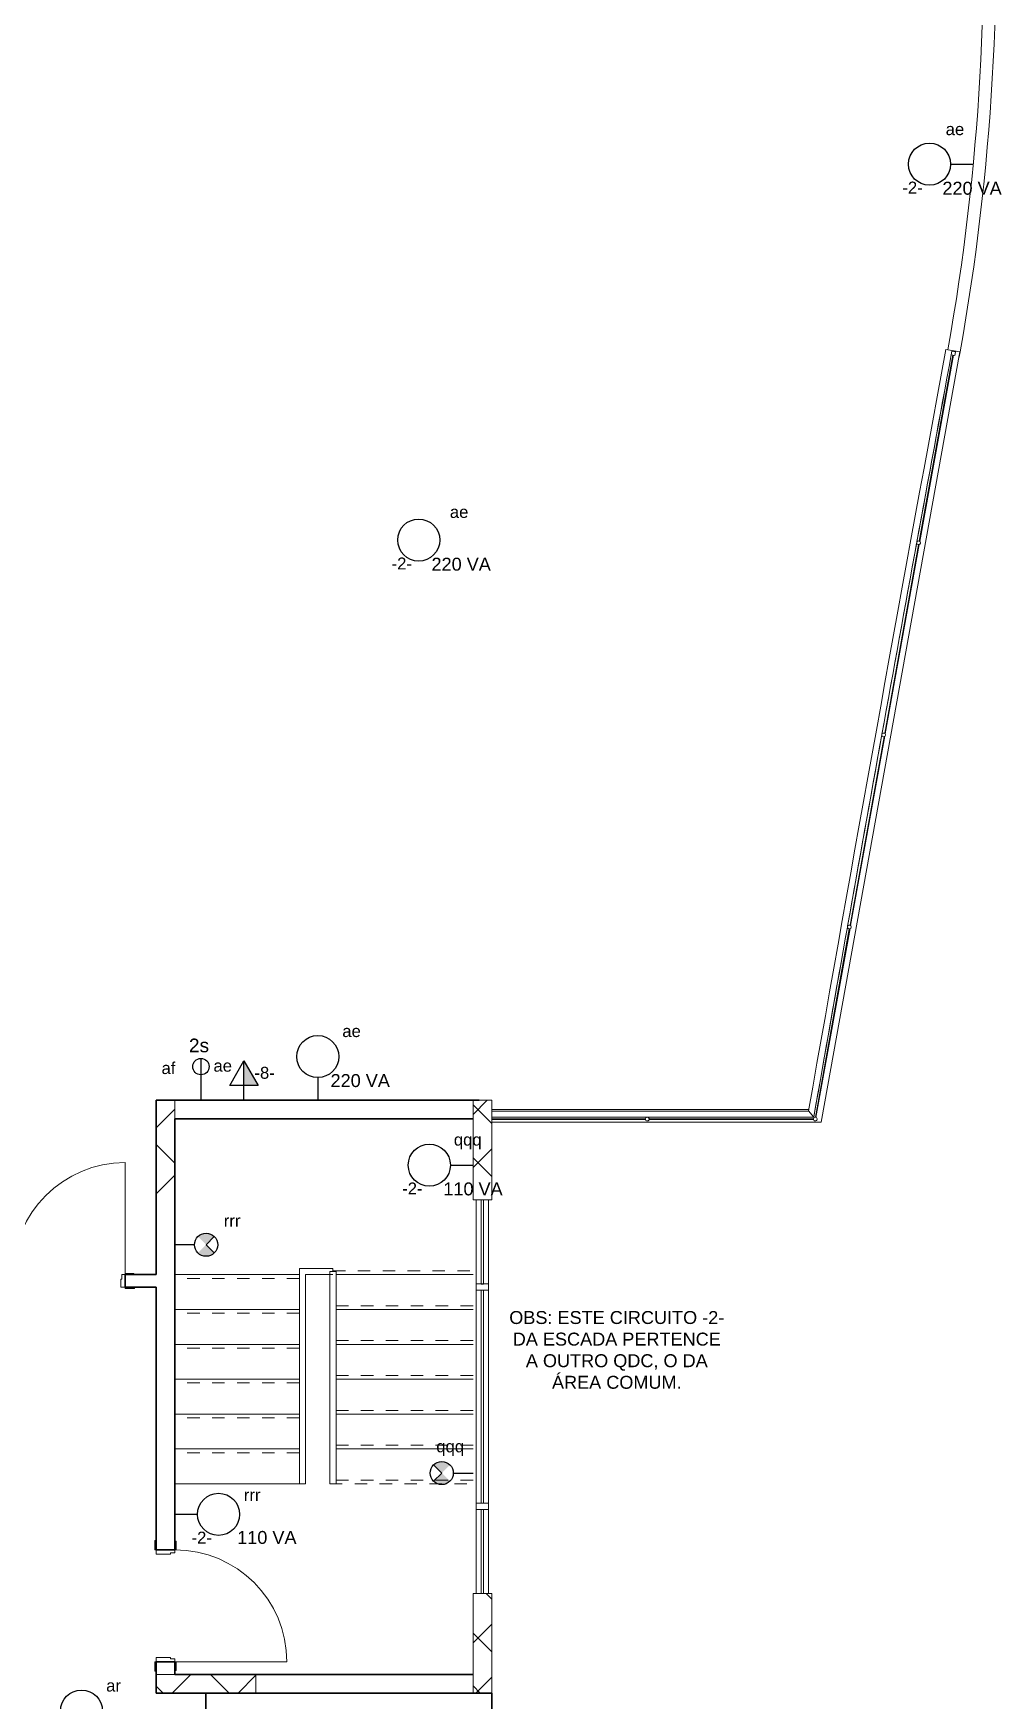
# Model space of a CAD drawing. Header units: metres. Extents: x -182 to 99, y 70 to 113.
# Drawn here: x 74.03 to 81.81, y 90.97 to 104.36 of the extents above; entities that cross this region are included whole.
import ezdxf

# ---------------------------------------------------------------- set-up
doc = ezdxf.new("R2010")
doc.units = ezdxf.units.M
doc.header["$LTSCALE"] = 0.01
doc.linetypes.add('Trazo pequeño', pattern=[0.003, 0.002, -0.001])
for name, color, linetype, lineweight in [('A-DOOR', 1, 'Continuous', 9), ('A-DOOR-FRAM', 1, 'Continuous', 13), ('A-FLOR-HRAL', 1, 'Continuous', 9), ('A-FLOR-STRS', 1, 'Continuous', 9), ('A-GLAZ', 6, 'Continuous', 9), ('A-GLAZ-CWMG', 3, 'Continuous', 9), ('A-WALL', 2, 'Continuous', 9), ('S-COLS', 6, 'Continuous', 9)]:
    doc.layers.add(name, color=color, linetype=linetype, lineweight=lineweight)
doc.layers.add('Elétrica', color=7, linetype='Continuous')
doc.layers.get('0').off()
doc.styles.add('Arial', font='arial.ttf', dxfattribs={"height": 0.29506})

# ---------------------------------------------------------------- blocks, each defined once
blk = doc.blocks.new('Tipo de barandal superior -  63-464217-Nivel 9')
at = {"layer": 'A-FLOR-HRAL'}
for p, q in [((1.324, -3.183), (1.324, -3.208)), ((1.349, -3.183), (1.324, -3.183)), ((1.324, -3.208), (1.324, -4.914)), ((1.594, -3.183), (1.349, -3.183)), ((1.594, -3.208), (1.594, -3.183)), ((1.374, -3.233), (1.374, -4.914)), ((1.594, -3.233), (1.374, -3.233)), ((1.324, -4.914), (1.374, -4.914))]:
    blk.add_line(p, q, dxfattribs=at)
blk = doc.blocks.new('Tipo de barandal superior -  63-V1-Nivel 9')
at = {"layer": 'A-FLOR-HRAL'}
for p, q in [((1.619, -3.208), (1.569, -3.208)), ((1.569, -4.914), (1.569, -3.208)), ((1.619, -4.914), (1.619, -3.208))]:
    blk.add_line(p, q, dxfattribs=at)
blk = doc.blocks.new('Puerta de 1 hoja - 90 x 210 cm-173611-Nivel 9')
at = {"layer": 'A-DOOR', "lineweight": 13}
blk.add_line((0.717, 0.05), (0.717, 0.95), dxfattribs=at)
blk.add_arc((0.717, 0.05), 0.9, 90, 180, dxfattribs=at)
at = {"layer": 'A-DOOR-FRAM'}
for p, q in [((-0.183, 0.06), (-0.253, 0.06)), ((-0.253, 0.06), (-0.253, 0.05)), ((-0.183, 0.05), (-0.183, 0.06)), ((-0.158, 0.05), (-0.183, 0.05)), ((-0.158, 0.015), (-0.158, 0.05)), ((-0.148, 0.015), (-0.158, 0.015)), ((-0.148, -0.05), (-0.148, 0.015)), ((0.692, 0.015), (0.682, 0.015)), ((0.682, 0.015), (0.682, -0.05)), ((0.717, 0.05), (0.692, 0.05)), ((0.692, 0.05), (0.692, 0.015)), ((0.787, 0.06), (0.717, 0.06)), ((0.717, 0.06), (0.717, 0.05)), ((0.787, 0.05), (0.787, 0.06)), ((-0.258, -0.05), (-0.258, -0.06)), ((-0.258, -0.06), (-0.183, -0.06)), ((-0.183, -0.06), (-0.183, -0.05)), ((-0.183, -0.05), (-0.148, -0.05)), ((0.682, -0.05), (0.717, -0.05)), ((0.717, -0.05), (0.717, -0.06)), ((0.717, -0.06), (0.792, -0.06)), ((0.792, -0.06), (0.792, -0.05))]:
    blk.add_line(p, q, dxfattribs=at)
blk = doc.blocks.new('Puerta de 1 hoja - 90 x 210 cm-540874-Nivel 9')
at = {"layer": 'A-DOOR', "lineweight": 13}
blk.add_line((0.717, 0.075), (0.717, 0.975), dxfattribs=at)
blk.add_arc((0.717, 0.075), 0.9, 90, 180, dxfattribs=at)
at = {"layer": 'A-DOOR-FRAM'}
for p, q in [((-0.183, 0.085), (-0.253, 0.085)), ((-0.253, 0.085), (-0.253, 0.075)), ((-0.183, 0.075), (-0.183, 0.085)), ((-0.158, 0.075), (-0.183, 0.075)), ((-0.158, 0.04), (-0.158, 0.075)), ((-0.148, 0.04), (-0.158, 0.04)), ((-0.148, -0.075), (-0.148, 0.04)), ((0.692, 0.04), (0.682, 0.04)), ((0.682, 0.04), (0.682, -0.075)), ((0.717, 0.075), (0.692, 0.075)), ((0.692, 0.075), (0.692, 0.04)), ((0.787, 0.085), (0.717, 0.085)), ((0.717, 0.085), (0.717, 0.075)), ((0.787, 0.075), (0.787, 0.085)), ((-0.258, -0.075), (-0.258, -0.085)), ((-0.258, -0.085), (-0.183, -0.085)), ((-0.183, -0.085), (-0.183, -0.075)), ((-0.183, -0.075), (-0.148, -0.075)), ((0.682, -0.075), (0.717, -0.075)), ((0.717, -0.075), (0.717, -0.085)), ((0.717, -0.085), (0.792, -0.085)), ((0.792, -0.085), (0.792, -0.075))]:
    blk.add_line(p, q, dxfattribs=at)
blk = doc.blocks.new('Barandilla - 30 mm-412618-Nivel 9')
at = {"layer": 'A-FLOR-HRAL'}
for p, q in [((0.015, 0.016), (-0.015, 0.016)), ((-0.015, 0.016), (-0.015, -0.014)), ((0.015, -0.014), (0.015, 0.016)), ((-0.015, -0.014), (0.015, -0.014))]:
    blk.add_line(p, q, dxfattribs=at)
blk = doc.blocks.new('Barandilla - 30 mm-412620-Nivel 9')
at = {"layer": 'A-FLOR-HRAL'}
for start, end in [(0, 180), (180, 360)]:
    blk.add_arc((0, 0), 0.015, start, end, dxfattribs=at)
blk = doc.blocks.new('Barandilla - Barandilla-508435-Nivel 9')
at = {"layer": 'A-FLOR-HRAL'}
for p, q in [((6.574, 4.152), (6.304, 2.658)), ((6.308, 2.654), (6.579, 4.151)), ((6.308, 2.654), (6.579, 4.151)), ((6.308, 2.654), (6.579, 4.151)), ((6.308, 2.654), (6.579, 4.151)), ((6.58, 4.186), (6.579, 4.182)), ((6.584, 4.181), (6.585, 4.185)), ((6.584, 4.181), (6.585, 4.185)), ((6.584, 4.181), (6.585, 4.185)), ((6.584, 4.181), (6.585, 4.185)), ((6.585, 4.185), (6.584, 4.185)), ((6.299, 2.629), (6.026, 1.115)), ((6.03, 1.111), (6.304, 2.63)), ((6.03, 1.111), (6.304, 2.63)), ((6.03, 1.111), (6.304, 2.63)), ((6.03, 1.111), (6.304, 2.63)), ((6.251, 2.363), (6.026, 1.115)), ((6.251, 2.363), (6.026, 1.115)), ((6.251, 2.363), (6.026, 1.115)), ((6.021, 1.087), (5.748, -0.427)), ((5.752, -0.43), (6.026, 1.09)), ((5.752, -0.43), (6.026, 1.09)), ((5.752, -0.43), (6.026, 1.09)), ((5.752, -0.43), (6.026, 1.09)), ((6.021, 1.087), (5.796, -0.16)), ((6.021, 1.087), (5.796, -0.16)), ((6.021, 1.087), (5.796, -0.16)), ((5.742, -0.455), (5.469, -1.969)), ((5.474, -1.97), (5.748, -0.454)), ((5.474, -1.97), (5.748, -0.454)), ((5.474, -1.97), (5.748, -0.454)), ((5.474, -1.97), (5.748, -0.454)), ((4.104, -1.981), (2.869, -1.981)), ((2.869, -1.986), (4.104, -1.986)), ((5.454, -1.981), (4.133, -1.981)), ((4.134, -1.986), (5.455, -1.986))]:
    blk.add_line(p, q, dxfattribs=at)
at = {"extrusion": (0, 0, -1), "zscale": -1}
for name, p, rotation in [('Barandilla - 30 mm-412618-Nivel 9', (-6.578, 4.165), 10.49939200216705), ('Barandilla - 30 mm-412620-Nivel 9', (-6.298, 2.644), 10.36393444516407), ('Barandilla - 30 mm-412620-Nivel 9', (-6.018, 1.102), 10.22672577721208), ('Barandilla - 30 mm-412620-Nivel 9', (-5.742, -0.441), 10.08951710926007), ('Barandilla - 30 mm-412620-Nivel 9', (-4.119, -1.984), 90.0000000000002), ('Barandilla - 30 mm-412620-Nivel 9', (-5.469, -1.984), 9.952308441308109)]:
    blk.add_blockref(name, p, dxfattribs=dict(at, rotation=rotation))
blk = doc.blocks.new('Tipo de barandal superior - Name-508603-Nivel 9')
at = {"layer": 'A-FLOR-HRAL'}
for p, q in [((6.567, 4.188), (6.518, 4.197)), ((6.567, 4.188), (6.567, 4.184)), ((5.415, -1.919), (2.869, -1.919)), ((5.436, -1.969), (2.869, -1.969)), ((5.457, -1.969), (5.436, -1.969)), ((5.46, -1.948), (5.457, -1.969))]:
    blk.add_line(p, q, dxfattribs=at)
for radius, start, end in [(654.458, 169.498857, 170.042913), (654.408, 169.501835, 169.635459), (654.408, 169.636609, 169.909876), (654.408, 169.911027, 170.044751)]:
    blk.add_arc((650.015, -115.081), radius, start, end, dxfattribs=at)
blk = doc.blocks.new('Panel de sistema - Acristalado-544828-Nivel 9')
at = {"layer": 'A-GLAZ'}
for p, q in [((0.3375, 0.01), (-0.3375, 0.01)), ((-0.3375, 0.01), (-0.3375, -0.01)), ((0.3375, -0.01), (0.3375, 0.01)), ((-0.3375, -0.01), (0.3375, -0.01))]:
    blk.add_line(p, q, dxfattribs=at)
blk = doc.blocks.new('Panel de sistema - Acristalado-544829-Nivel 9')
at = {"layer": 'A-GLAZ'}
for p, q in [((0.855, 0.01), (-0.855, 0.01)), ((-0.855, 0.01), (-0.855, -0.01)), ((0.855, -0.01), (0.855, 0.01)), ((-0.855, -0.01), (0.855, -0.01))]:
    blk.add_line(p, q, dxfattribs=at)
blk = doc.blocks.new('Montante rectangular - Montante rectangular - 5 x 10 cm-544826-Nivel 9')
at = {"layer": 'A-GLAZ-CWMG', "lineweight": 13}
for p, q in [((-0.025, 0.05), (0.025, 0.05)), ((-0.025, -0.05), (-0.025, 0.05)), ((0.025, 0.05), (0.025, -0.05)), ((0.025, -0.05), (-0.025, -0.05))]:
    blk.add_line(p, q, dxfattribs=at)
blk = doc.blocks.new('Montante rectangular - Montante rectangular - 5 x 10 cm-544807-Nivel 9')
at = {"layer": 'A-GLAZ-CWMG'}
for p, q in [((2.744, -3.309), (2.744, -2.634)), ((2.844, -2.634), (2.844, -3.309))]:
    blk.add_line(p, q, dxfattribs=at)
blk = doc.blocks.new('Montante rectangular - Montante rectangular - 5 x 10 cm-544808-Nivel 9')
at = {"layer": 'A-GLAZ-CWMG'}
for p, q in [((2.744, -5.794), (2.744, -5.119)), ((2.844, -5.119), (2.844, -5.794))]:
    blk.add_line(p, q, dxfattribs=at)
blk = doc.blocks.new('Montante rectangular - Montante rectangular - 5 x 10 cm-544809-Nivel 9')
at = {"layer": 'A-GLAZ-CWMG'}
for p, q in [((2.744, -5.069), (2.744, -3.359)), ((2.844, -3.359), (2.844, -5.069))]:
    blk.add_line(p, q, dxfattribs=at)

msp = doc.modelspace()

# ---------------------------------------------------------------- hatches: boundary and pattern name
at = {"layer": 'Elétrica', "ltscale": 0.5, "true_color": 0xffffff}
msp.add_hatch(color=7, dxfattribs=at).paths.add_polyline_path([(75.722, 96.11), (75.722, 95.913), (75.837, 95.913)])
h = msp.add_hatch(color=7, dxfattribs=at)
edge = h.paths.add_edge_path()
edge.add_arc((75.418, 94.633), 0.0929, 45.0002, 135)
edge.add_line((75.353, 94.699), (75.418, 94.633))
edge.add_line((75.418, 94.633), (75.484, 94.699))
edge = h.paths.add_edge_path()
edge.add_arc((75.418, 94.633), 0.0929, 225.0002, 315)
edge.add_line((75.484, 94.567), (75.418, 94.633))
edge.add_line((75.418, 94.633), (75.353, 94.567))
h = msp.add_hatch(color=7, dxfattribs=at)
edge = h.paths.add_edge_path()
edge.add_arc((77.311, 92.8), 0.0929, 225.0002, 315)
edge.add_line((77.377, 92.735), (77.311, 92.8))
edge.add_line((77.311, 92.8), (77.245, 92.735))
edge = h.paths.add_edge_path()
edge.add_arc((77.311, 92.8), 0.0929, 405.0002, 495)
edge.add_line((77.245, 92.866), (77.311, 92.8))
edge.add_line((77.311, 92.8), (77.377, 92.866))
at = {"layer": 'S-COLS'}
h = msp.add_hatch(dxfattribs=at)
h.set_pattern_fill('FP_1', color=256, style=0, pattern_type=2)
h.set_pattern_definition([(45, (72.29826, 97.6264), (-0.265165, 0.265165), []), (135, (72.29826, 97.6264), (-0.265165, -0.265165), [])])
h.paths.add_polyline_path([(75.167, 94.993), (75.167, 95.793), (75.017, 95.793), (75.017, 94.993)], flags=0)
h = msp.add_hatch(dxfattribs=at)
h.set_pattern_fill('FP_2', color=256, style=0, pattern_type=2)
h.set_pattern_definition([(45, (74.84315, 97.6264), (-0.212132, 0.212132), []), (135, (74.84315, 97.6264), (-0.212132, -0.212132), [])])
h.paths.add_polyline_path([(77.712, 94.993), (77.712, 95.793), (77.562, 95.793), (77.562, 94.993), (77.595, 94.993)], flags=0)
h = msp.add_hatch(dxfattribs=at)
h.set_pattern_fill('FP_2', color=256, style=0, pattern_type=2)
h.set_pattern_definition([(45, (74.84415, 97.6264), (-0.212132, 0.212132), []), (135, (74.84415, 97.6264), (-0.212132, -0.212132), [])])
h.paths.add_polyline_path([(77.713, 91.033), (77.713, 91.833), (77.563, 91.833), (77.563, 91.033)], flags=0)
h = msp.add_hatch(dxfattribs=at)
h.set_pattern_fill('FP_1', color=256, style=0, pattern_type=2)
h.set_pattern_definition([(45, (74.84315, 97.6264), (-0.265165, 0.265165), []), (135, (74.84315, 97.6264), (-0.265165, -0.265165), [])])
h.paths.add_polyline_path([(75.817, 91.033), (75.817, 91.183), (75.017, 91.183), (75.017, 91.033)])

# ---------------------------------------------------------------- linework, layer by layer
at = {"layer": 'A-FLOR-HRAL'}
for p, q in [((81.361, 101.823), (81.376, 101.821)), ((81.41, 101.814), (81.41, 101.81)), ((80.3, 95.658), (80.258, 95.708))]:
    msp.add_line(p, q, dxfattribs=at)
for radius, start, end in [(654.458, 169.498857, 170.042913), (654.408, 169.501835, 169.635862), (654.408, 169.636418, 169.773003), (654.408, 169.773651, 169.910278), (654.408, 169.910837, 170.046589)]:
    msp.add_arc((724.858, -17.455), radius, start, end, dxfattribs=at)
at = {"layer": 'A-FLOR-STRS', "linetype": 'Trazo pequeño'}
for p, q in [((76.437, 94.423), (77.562, 94.423)), ((76.167, 94.363), (75.167, 94.363)), ((76.462, 94.143), (77.562, 94.143)), ((76.167, 94.083), (75.167, 94.083)), ((76.462, 93.863), (77.562, 93.863)), ((76.167, 93.803), (75.167, 93.803)), ((76.167, 93.523), (75.167, 93.523)), ((76.462, 93.583), (77.562, 93.583)), ((76.167, 93.243), (75.167, 93.243)), ((76.462, 93.303), (77.562, 93.303)), ((76.167, 92.963), (75.167, 92.963)), ((76.462, 93.023), (77.562, 93.023)), ((76.412, 92.713), (77.562, 92.713)), ((76.462, 92.743), (77.562, 92.743))]:
    msp.add_line(p, q, dxfattribs=at)
at = {"layer": 'A-FLOR-STRS'}
for p, q in [((76.167, 94.393), (75.167, 94.393)), ((76.217, 94.393), (76.412, 94.393)), ((76.217, 94.393), (76.217, 94.113)), ((76.412, 94.113), (76.412, 94.393)), ((76.462, 94.393), (77.562, 94.393)), ((76.167, 94.113), (75.167, 94.113)), ((76.217, 94.113), (76.217, 93.833)), ((76.412, 93.833), (76.412, 94.113)), ((76.462, 94.113), (77.562, 94.113)), ((76.167, 93.833), (75.167, 93.833)), ((76.217, 93.833), (76.217, 93.553)), ((76.412, 93.553), (76.412, 93.833)), ((76.462, 93.833), (77.562, 93.833)), ((76.167, 93.553), (75.167, 93.553)), ((76.217, 93.553), (76.217, 93.273)), ((76.412, 93.273), (76.412, 93.553)), ((76.462, 93.553), (77.562, 93.553)), ((76.167, 93.273), (75.167, 93.273)), ((76.217, 93.273), (76.217, 92.993)), ((76.412, 92.993), (76.412, 93.273)), ((76.462, 93.273), (77.562, 93.273)), ((76.167, 92.993), (75.167, 92.993)), ((76.217, 92.993), (76.217, 92.713)), ((76.412, 92.713), (76.412, 92.993)), ((76.462, 92.993), (77.562, 92.993)), ((76.167, 92.713), (75.167, 92.713))]:
    msp.add_line(p, q, dxfattribs=at)
at = {"layer": 'A-WALL', "color": 7}
for p, q in [((81.474, 101.803), (80.359, 95.618)), ((81.376, 101.82), (81.474, 101.803)), ((81.474, 101.803), (81.428, 101.811)), ((77.712, 95.718), (80.26, 95.718)), ((80.359, 95.618), (77.712, 95.618))]:
    msp.add_line(p, q, dxfattribs=at)
at = {"layer": 'A-WALL', "color": 7, "lineweight": 35}
for p, q in [((75.017, 95.793), (75.017, 94.393)), ((77.612, 95.793), (75.017, 95.793)), ((75.167, 92.183), (75.167, 95.643)), ((75.167, 95.643), (77.562, 95.643)), ((75.017, 94.393), (74.767, 94.393)), ((74.767, 94.393), (74.767, 94.293)), ((74.767, 94.293), (75.017, 94.293)), ((75.017, 94.293), (75.017, 92.183)), ((75.017, 92.183), (75.167, 92.183)), ((75.017, 91.283), (75.017, 91.033)), ((75.167, 91.283), (75.017, 91.283)), ((75.167, 91.183), (75.167, 91.283)), ((77.562, 91.183), (75.167, 91.183)), ((75.017, 91.033), (77.712, 91.033)), ((75.417, 91.033), (75.417, 90.703)), ((77.712, 88.033), (77.712, 91.033))]:
    msp.add_line(p, q, dxfattribs=at)
at = {"layer": 'A-WALL', "color": 7}
for radius, end in [(18.403, 17.3084), (18.503, 17.212)]:
    msp.add_arc((63.261, 105.062), radius, 349.8558, end, dxfattribs=at)
at = {"layer": 'A-WALL'}
msp.add_arc((63.261, 105.062), 18.503, 349.6945, 349.8558, dxfattribs=at)
at = {"layer": 'Elétrica', "color": 7, "ltscale": 0.5, "true_color": 0xffffff}
for p, q in [((81.398, 103.311), (81.58, 103.311)), ((75.376, 96.13), (75.376, 95.793)), ((76.315, 95.975), (76.315, 95.793)), ((77.38, 95.272), (77.562, 95.272)), ((75.325, 94.633), (75.167, 94.633)), ((77.404, 92.8), (77.562, 92.8)), ((75.35, 92.468), (75.167, 92.468))]:
    msp.add_line(p, q, dxfattribs=at)
msp.add_lwpolyline([(75.608, 95.913), (75.722, 96.11), (75.837, 95.913)], close=True, dxfattribs=at)
for points in [[(75.722, 95.793), (75.722, 95.913), (75.722, 96.11)], [(75.484, 94.567), (75.418, 94.633), (75.484, 94.699)], [(77.245, 92.866), (77.311, 92.8), (77.245, 92.735)]]:
    msp.add_lwpolyline(points, dxfattribs=at)
for centre, radius in [((81.229, 103.311), 0.169), ((77.126, 100.292), 0.169), ((76.315, 96.144), 0.169), ((75.376, 96.064), 0.0658), ((77.211, 95.272), 0.169), ((75.418, 94.633), 0.0929), ((77.311, 92.8), 0.0929), ((75.518, 92.468), 0.169), ((74.417, 90.888), 0.169)]:
    msp.add_circle(centre, radius, dxfattribs=at)
at = {"layer": 'S-COLS'}
for p, q in [((75.167, 94.993), (75.167, 95.793)), ((77.712, 95.793), (77.562, 95.793)), ((77.562, 95.793), (77.562, 94.993)), ((77.712, 94.993), (77.712, 95.793)), ((77.562, 94.993), (77.712, 94.993)), ((77.712, 91.833), (77.562, 91.833)), ((77.562, 91.833), (77.562, 91.033)), ((77.713, 91.033), (77.713, 91.833)), ((75.017, 91.183), (75.017, 91.033)), ((75.817, 91.033), (75.817, 91.183)), ((77.562, 91.033), (77.712, 91.033))]:
    msp.add_line(p, q, dxfattribs=at)
msp.add_lwpolyline([(75.817, 91.033), (75.017, 91.033), (75.017, 91.183), (75.817, 91.183)], close=True, dxfattribs=at)

# ---------------------------------------------------------------- block references
at = {"layer": 'A-DOOR'}
msp.add_blockref('Puerta de 1 hoja - 90 x 210 cm-173611-Nivel 9', (74.05, 94.343), dxfattribs=at)
at = {"layer": 'A-DOOR', "rotation": 269.9999999999999}
msp.add_blockref('Puerta de 1 hoja - 90 x 210 cm-540874-Nivel 9', (75.092, 92), dxfattribs=at)
at = {"layer": 'A-FLOR-HRAL'}
for name in ['Tipo de barandal superior - Name-508603-Nivel 9', 'Barandilla - Barandilla-508435-Nivel 9', 'Tipo de barandal superior -  63-464217-Nivel 9', 'Tipo de barandal superior -  63-V1-Nivel 9']:
    msp.add_blockref(name, (74.843, 97.626), dxfattribs=at)
at = {"layer": 'A-GLAZ', "rotation": 269.9999999999999}
for name, p in [('Panel de sistema - Acristalado-544828-Nivel 9', (77.637, 94.655)), ('Panel de sistema - Acristalado-544829-Nivel 9', (77.637, 93.413)), ('Panel de sistema - Acristalado-544828-Nivel 9', (77.637, 92.17))]:
    msp.add_blockref(name, p, dxfattribs=at)
at = {"layer": 'A-GLAZ-CWMG'}
for name in ['Montante rectangular - Montante rectangular - 5 x 10 cm-544807-Nivel 9', 'Montante rectangular - Montante rectangular - 5 x 10 cm-544809-Nivel 9', 'Montante rectangular - Montante rectangular - 5 x 10 cm-544808-Nivel 9']:
    msp.add_blockref(name, (74.843, 97.626), dxfattribs=at)
at = {"layer": 'A-GLAZ-CWMG', "extrusion": (0, 0, -1), "rotation": 270.0000000000001}
for p in [(-77.637, 94.293), (-77.637, 92.533)]:
    msp.add_blockref('Montante rectangular - Montante rectangular - 5 x 10 cm-544826-Nivel 9', p, dxfattribs=at)

# ---------------------------------------------------------------- texts
at = {"layer": 'Elétrica', "color": 7, "ltscale": 0.5, "true_color": 0xffffff, "style": 'Arial'}
for s, height, p in [('ae', 0.0959, (81.359, 103.544)), ('-2-', 0.0959, (81.011, 103.075)), ('ae', 0.0959, (77.376, 100.47)), ('-2-', 0.0959, (76.908, 100.056)), ('2s', 0.1097, (75.28, 96.179)), ('ae', 0.0959, (76.512, 96.301)), ('af', 0.0959, (75.06, 96.004)), ('ae', 0.0959, (75.477, 96.023)), ('-8-', 0.0959, (75.806, 95.966)), ('qqq', 0.0959, (77.408, 95.429)), ('-2-', 0.0959, (76.993, 95.037)), ('rrr', 0.0959, (75.56, 94.778)), ('qqq', 0.0959, (77.267, 92.966)), ('rrr', 0.0959, (75.721, 92.576)), ('-2-', 0.0959, (75.301, 92.233)), ('ar', 0.0959, (74.615, 91.045))]:
    msp.add_text(s, height=height, dxfattribs=at).set_placement(p)
at = {"layer": 'Elétrica', "color": 7, "ltscale": 0.5, "true_color": 0xffffff, "char_height": 0.10402, "attachment_point": 8, "style": 'Arial'}
for s, insert, width in [('{\\H0.0275x;\\P\\P}220 VA', (81.571, 103.064), 0.5954), ('{\\H0.0275x;\\P\\P}220 VA', (77.467, 100.045), 0.5954), ('{\\H0.0275x;\\P\\P}220 VA', (76.656, 95.898), 0.5954), ('{\\H0.0275x;\\P\\P}110 VA', (77.562, 95.028), 0.5954), ('{\\H0.0275x;\\P\\P}OBS: ESTE CIRCUITO -2- DA ESCADA PERTENCE A OUTRO QDC, O DA ÁREA COMUM.', (78.717, 93.475), 1.76995), ('{\\H0.0275x;\\P\\P}110 VA', (75.906, 92.229), 0.5954)]:
    msp.add_mtext(s, dxfattribs=dict(at, insert=insert, width=width))

doc.saveas('drawing.dxf')
